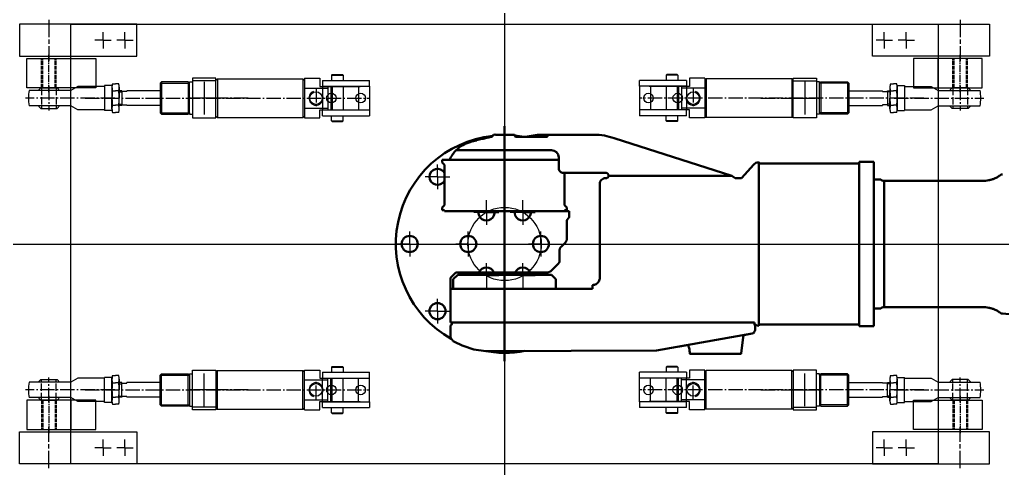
# Model space of a CAD drawing. Header units: millimetres. Extents: x -1231 to 360, y -283 to 2309.
# Drawn here: x -1231 to -560, y -153 to 153 of the extents above; entities that cross this region are included whole.
import ezdxf

# ---------------------------------------------------------------- set-up
doc = ezdxf.new("R2010")
doc.units = ezdxf.units.MM
for name, pattern in [('AM_ISO08W050', [18, 12, -1.5, 3, -1.5]), ('AM_ISO08W050x2', [9, 6, -0.75, 1.5, -0.75]), ('Amconstr', [9999, 9999, 0]), ('GEN3', [6.25, 5, -1.25]), ('GEN3A', [3.125, 2.5, -0.625]), ('GEN7', [13.75, 9.75, -1.5, 1, -1.5]), ('GEN7A', [6.875, 5, -0.625, 0.625, -0.625])]:
    doc.linetypes.add(name, pattern=pattern)
for name, color, linetype in [('3', 6, 'GEN3'), ('3A', 6, 'GEN3A'), ('5', 3, 'Continuous'), ('7', 4, 'GEN7'), ('7A', 4, 'GEN7A')]:
    doc.layers.add(name, color=color, linetype=linetype)
for name, color, linetype, lineweight in [('AM_0', 7, 'Continuous', 50), ('AM_7', 142, 'AM_ISO08W050', 25), ('AM_CL', 1, 'Amconstr', 25)]:
    doc.layers.add(name, color=color, linetype=linetype, lineweight=lineweight)

msp = doc.modelspace()

# ---------------------------------------------------------------- linework, layer by layer
for p, q in [((-1196, 106.5), (-1196, 126.5)), ((-604, 106.5), (-604, 126.5)), ((-1018.19, 115.05), (-1017.69, 115.55)), ((-1018.19, 115.05), (-1018.19, 111.55)), ((-1018.19, 115.05), (-1010.19, 115.05)), ((-1017.69, 115.55), (-1010.69, 115.55)), ((-1010.69, 115.55), (-1010.19, 115.05)), ((-1010.19, 115.05), (-1010.19, 111.55)), ((-789.31, 115.55), (-789.81, 115.05)), ((-789.81, 115.05), (-789.81, 111.55)), ((-781.81, 115.05), (-789.81, 115.05)), ((-782.31, 115.55), (-789.31, 115.55)), ((-781.81, 115.05), (-782.31, 115.55)), ((-781.81, 115.05), (-781.81, 111.55)), ((-1191.24, 107.5), (-1196, 104.75)), ((-1173, 107.5), (-1191.24, 107.5)), ((-1173, 108), (-1173, 91)), ((-1168, 108), (-1173, 108)), ((-1168, 108), (-1168, 91)), ((-1167.65, 109.32), (-1165.5, 109.32)), ((-1163.35, 109.32), (-1165.5, 109.32)), ((-1135, 109.58), (-1134.08, 110.5)), ((-1135, 109.58), (-1135, 89.42)), ((-1115.92, 110.5), (-1134.08, 110.5)), ((-1115.92, 110.5), (-1115, 109.58)), ((-1115, 109.58), (-1115, 110.5)), ((-1115, 110.5), (-1113, 110.5)), ((-1115, 89.42), (-1115, 109.58)), ((-1097, 113), (-1113, 113)), ((-1113, 113), (-1113, 86)), ((-1097, 111.19), (-1113, 111.19)), ((-1097, 86), (-1097, 113)), ((-1097, 111.75), (-1096, 112.75)), ((-1096, 112.75), (-1037.69, 112.75)), ((-1096, 112.75), (-1096, 86.25)), ((-1037.69, 112.75), (-1036.69, 111.75)), ((-1037.69, 112.75), (-1037.69, 86.25)), ((-1036.69, 113), (-1036.69, 86)), ((-1036.69, 113), (-1026.19, 113)), ((-1026.19, 113), (-1026.19, 107.5)), ((-1026.19, 107.5), (-998.69, 107.5)), ((-1024.19, 111.55), (-992.19, 111.55)), ((-1024.19, 111.55), (-1024.19, 107.55)), ((-1024.19, 107.55), (-992.19, 107.55)), ((-1024.19, 107.55), (-1024.19, 91.45)), ((-1020.69, 107.5), (-1020.69, 91.5)), ((-1018.69, 107.5), (-1018.69, 91.5)), ((-1018.19, 107.55), (-1018.19, 91.45)), ((-1017.77, 107.5), (-1017.77, 91.5)), ((-1010.19, 107.55), (-1010.19, 91.45)), ((-999.61, 107.5), (-999.61, 91.5)), ((-992.19, 107.55), (-992.19, 111.55)), ((-992.19, 107.55), (-992.19, 91.45)), ((-775.81, 111.55), (-807.81, 111.55)), ((-807.81, 107.55), (-807.81, 111.55)), ((-775.81, 107.55), (-807.81, 107.55)), ((-807.81, 107.55), (-807.81, 91.45)), ((-773.81, 107.5), (-801.31, 107.5)), ((-800.39, 107.5), (-800.39, 91.5)), ((-789.81, 107.55), (-789.81, 91.45)), ((-782.23, 107.5), (-782.23, 91.5)), ((-781.81, 107.55), (-781.81, 91.45)), ((-781.31, 107.5), (-781.31, 91.5)), ((-779.31, 107.5), (-779.31, 91.5)), ((-775.81, 111.55), (-775.81, 107.55)), ((-775.81, 107.55), (-775.81, 91.45)), ((-763.31, 113), (-773.81, 113)), ((-773.81, 113), (-773.81, 107.5)), ((-763.31, 113), (-763.31, 86)), ((-762.31, 112.75), (-763.31, 111.75)), ((-704, 112.75), (-762.31, 112.75)), ((-762.31, 112.75), (-762.31, 86.25)), ((-703, 111.75), (-704, 112.75)), ((-704, 112.75), (-704, 86.25)), ((-703, 113), (-687, 113)), ((-703, 86), (-703, 113)), ((-703, 111.19), (-687, 111.19)), ((-687, 113), (-687, 86)), ((-685, 110.5), (-687, 110.5)), ((-684.08, 110.5), (-685, 109.58)), ((-685, 109.58), (-685, 110.5)), ((-685, 89.42), (-685, 109.58)), ((-684.08, 110.5), (-665.92, 110.5)), ((-665, 109.58), (-665.92, 110.5)), ((-665, 109.58), (-665, 89.42)), ((-636.65, 109.32), (-634.5, 109.32)), ((-632.35, 109.32), (-634.5, 109.32)), ((-632, 108), (-627, 108)), ((-632, 108), (-632, 91)), ((-627, 108), (-627, 91)), ((-627, 107.5), (-608.76, 107.5)), ((-608.76, 107.5), (-604, 104.75)), ((-1196, 104.75), (-1224.5, 104.75)), ((-1216.5, 106.5), (-1205.5, 106.5)), ((-1168, 106.86), (-1168, 99.5)), ((-1167.65, 104.41), (-1165.5, 104.41)), ((-1163.35, 104.41), (-1165.5, 104.41)), ((-1161.25, 104.5), (-1163.01, 104.5)), ((-1163, 106.86), (-1163, 99.5)), ((-1161.25, 104), (-1161.25, 104.5)), ((-1157.92, 104), (-1161.25, 104)), ((-1161.25, 104), (-1161.25, 95)), ((-1157.92, 104), (-1157.92, 104.5)), ((-1135, 104.5), (-1157.92, 104.5)), ((-1036.69, 106.25), (-1020.69, 106.25)), ((-763.31, 106.25), (-779.31, 106.25)), ((-665, 104.5), (-642.08, 104.5)), ((-642.08, 104), (-642.08, 104.5)), ((-642.08, 104), (-638.75, 104)), ((-638.75, 104.5), (-636.99, 104.5)), ((-638.75, 104), (-638.75, 104.5)), ((-638.75, 104), (-638.75, 95)), ((-637, 106.86), (-637, 99.5)), ((-636.65, 104.41), (-634.5, 104.41)), ((-632.35, 104.41), (-634.5, 104.41)), ((-632, 106.86), (-632, 99.5)), ((-604, 104.75), (-575.5, 104.75)), ((-583.5, 106.5), (-594.5, 106.5)), ((-1196, 94.25), (-1224.5, 94.25)), ((-1191.24, 91.5), (-1196, 94.25)), ((-1167.99, 100.02), (-1168, 99.5)), ((-1167.99, 98.98), (-1168, 99.5)), ((-1168, 92.14), (-1168, 99.5)), ((-1167.65, 94.59), (-1165.5, 94.59)), ((-1163.35, 94.59), (-1165.5, 94.59)), ((-1163.01, 100.02), (-1163, 99.5)), ((-1163.01, 98.98), (-1163, 99.5)), ((-1161.25, 94.5), (-1163.01, 94.5)), ((-1163, 92.14), (-1163, 99.5)), ((-1161.25, 95), (-1161.25, 94.5)), ((-1161.25, 95), (-1157.92, 95)), ((-1157.92, 95), (-1157.92, 94.5)), ((-1135, 94.5), (-1157.92, 94.5)), ((-665, 94.5), (-642.08, 94.5)), ((-642.08, 95), (-642.08, 94.5)), ((-638.75, 95), (-642.08, 95)), ((-638.75, 95), (-638.75, 94.5)), ((-638.75, 94.5), (-636.99, 94.5)), ((-636.99, 100.02), (-637, 99.5)), ((-636.99, 98.98), (-637, 99.5)), ((-637, 92.14), (-637, 99.5)), ((-636.65, 94.59), (-634.5, 94.59)), ((-632.35, 94.59), (-634.5, 94.59)), ((-632.01, 100.02), (-632, 99.5)), ((-632.01, 98.98), (-632, 99.5)), ((-632, 92.14), (-632, 99.5)), ((-608.76, 91.5), (-604, 94.25)), ((-604, 94.25), (-575.5, 94.25)), ((-1216.5, 92.5), (-1205.5, 92.5)), ((-1173, 91.5), (-1191.24, 91.5)), ((-1168, 91), (-1173, 91)), ((-1167.65, 89.68), (-1165.5, 89.68)), ((-1163.35, 89.68), (-1165.5, 89.68)), ((-1135, 89.42), (-1134.08, 88.5)), ((-1134.08, 88.5), (-1115.92, 88.5)), ((-1115.92, 88.5), (-1115, 89.42)), ((-1115, 89.42), (-1115, 88.5)), ((-1115, 88.5), (-1113, 88.5)), ((-1097, 87.25), (-1096, 86.25)), ((-1037.69, 86.25), (-1036.69, 87.25)), ((-1036.69, 92.75), (-1020.69, 92.75)), ((-1026.19, 86), (-1026.19, 91.5)), ((-1026.19, 91.5), (-998.69, 91.5)), ((-1024.19, 87.45), (-1024.19, 91.45)), ((-1024.19, 91.45), (-992.19, 91.45)), ((-1024.19, 87.45), (-992.19, 87.45)), ((-1018.19, 83.95), (-1018.19, 87.45)), ((-1010.19, 83.95), (-1010.19, 87.45)), ((-992.19, 91.45), (-992.19, 87.45)), ((-775.81, 91.45), (-807.81, 91.45)), ((-807.81, 91.45), (-807.81, 87.45)), ((-775.81, 87.45), (-807.81, 87.45)), ((-773.81, 91.5), (-801.31, 91.5)), ((-789.81, 83.95), (-789.81, 87.45)), ((-781.81, 83.95), (-781.81, 87.45)), ((-763.31, 92.75), (-779.31, 92.75)), ((-775.81, 87.45), (-775.81, 91.45)), ((-773.81, 86), (-773.81, 91.5)), ((-762.31, 86.25), (-763.31, 87.25)), ((-703, 87.25), (-704, 86.25)), ((-685, 88.5), (-687, 88.5)), ((-684.08, 88.5), (-685, 89.42)), ((-685, 89.42), (-685, 88.5)), ((-665.92, 88.5), (-684.08, 88.5)), ((-665, 89.42), (-665.92, 88.5)), ((-636.65, 89.68), (-634.5, 89.68)), ((-632.35, 89.68), (-634.5, 89.68)), ((-632, 91), (-627, 91)), ((-627, 91.5), (-608.76, 91.5)), ((-583.5, 92.5), (-594.5, 92.5)), ((-1113, 86), (-1097, 86)), ((-1096, 86.25), (-1037.69, 86.25)), ((-1036.69, 86), (-1026.19, 86)), ((-1018.19, 83.95), (-1017.69, 83.45)), ((-1018.19, 83.95), (-1010.19, 83.95)), ((-1017.69, 83.45), (-1010.69, 83.45)), ((-1010.69, 83.45), (-1010.19, 83.95)), ((-789.31, 83.45), (-789.81, 83.95)), ((-781.81, 83.95), (-789.81, 83.95)), ((-782.31, 83.45), (-789.31, 83.45)), ((-781.81, 83.95), (-782.31, 83.45)), ((-763.31, 86), (-773.81, 86)), ((-704, 86.25), (-762.31, 86.25)), ((-687, 86), (-703, 86)), ((-1113, -113), (-1113, -86)), ((-1113, -86), (-1097, -86)), ((-1097, -86), (-1097, -113)), ((-1097, -87.25), (-1096, -86.25)), ((-1096, -112.75), (-1096, -86.25)), ((-1096, -86.25), (-1037.69, -86.25)), ((-1037.69, -86.25), (-1036.69, -87.25)), ((-1037.69, -112.75), (-1037.69, -86.25)), ((-1036.69, -86), (-1026.19, -86)), ((-1036.69, -113), (-1036.69, -86)), ((-1026.19, -86), (-1026.19, -91.5)), ((-1018.19, -83.95), (-1017.69, -83.45)), ((-1018.19, -83.95), (-1010.19, -83.95)), ((-1018.19, -83.95), (-1018.19, -87.45)), ((-1017.69, -83.45), (-1010.69, -83.45)), ((-1010.69, -83.45), (-1010.19, -83.95)), ((-1010.19, -83.95), (-1010.19, -87.45)), ((-789.31, -83.45), (-789.81, -83.95)), ((-789.81, -83.95), (-789.81, -87.45)), ((-781.81, -83.95), (-789.81, -83.95)), ((-782.31, -83.45), (-789.31, -83.45)), ((-781.81, -83.95), (-782.31, -83.45)), ((-781.81, -83.95), (-781.81, -87.45)), ((-773.81, -86), (-773.81, -91.5)), ((-763.31, -86), (-773.81, -86)), ((-763.31, -113), (-763.31, -86)), ((-762.31, -86.25), (-763.31, -87.25)), ((-704, -86.25), (-762.31, -86.25)), ((-762.31, -112.75), (-762.31, -86.25)), ((-703, -87.25), (-704, -86.25)), ((-704, -112.75), (-704, -86.25)), ((-687, -86), (-703, -86)), ((-703, -86), (-703, -113)), ((-687, -113), (-687, -86)), ((-1216.5, -92.5), (-1205.5, -92.5)), ((-1191.24, -91.5), (-1196, -94.25)), ((-1173, -91.5), (-1191.24, -91.5)), ((-1168, -91), (-1173, -91)), ((-1173, -108), (-1173, -91)), ((-1168, -108), (-1168, -91)), ((-1168, -92.14), (-1168, -99.5)), ((-1167.65, -89.68), (-1165.5, -89.68)), ((-1163.35, -89.68), (-1165.5, -89.68)), ((-1163, -92.14), (-1163, -99.5)), ((-1135, -89.42), (-1134.08, -88.5)), ((-1135, -109.58), (-1135, -89.42)), ((-1134.08, -88.5), (-1115.92, -88.5)), ((-1115.92, -88.5), (-1115, -89.42)), ((-1115, -88.5), (-1113, -88.5)), ((-1115, -89.42), (-1115, -88.5)), ((-1115, -89.42), (-1115, -109.58)), ((-1036.69, -92.75), (-1020.69, -92.75)), ((-1026.19, -91.5), (-998.69, -91.5)), ((-1024.19, -87.45), (-992.19, -87.45)), ((-1024.19, -87.45), (-1024.19, -91.45)), ((-1024.19, -91.45), (-992.19, -91.45)), ((-1024.19, -107.55), (-1024.19, -91.45)), ((-1020.69, -107.5), (-1020.69, -91.5)), ((-1018.69, -107.5), (-1018.69, -91.5)), ((-1018.19, -107.55), (-1018.19, -91.45)), ((-1017.77, -107.5), (-1017.77, -91.5)), ((-1010.19, -107.55), (-1010.19, -91.45)), ((-999.61, -107.5), (-999.61, -91.5)), ((-992.19, -91.45), (-992.19, -87.45)), ((-992.19, -107.55), (-992.19, -91.45)), ((-775.81, -87.45), (-807.81, -87.45)), ((-807.81, -91.45), (-807.81, -87.45)), ((-775.81, -91.45), (-807.81, -91.45)), ((-807.81, -107.55), (-807.81, -91.45)), ((-773.81, -91.5), (-801.31, -91.5)), ((-800.39, -107.5), (-800.39, -91.5)), ((-789.81, -107.55), (-789.81, -91.45)), ((-782.23, -107.5), (-782.23, -91.5)), ((-781.81, -107.55), (-781.81, -91.45)), ((-781.31, -107.5), (-781.31, -91.5)), ((-779.31, -107.5), (-779.31, -91.5)), ((-763.31, -92.75), (-779.31, -92.75)), ((-775.81, -87.45), (-775.81, -91.45)), ((-775.81, -107.55), (-775.81, -91.45)), ((-685, -88.5), (-687, -88.5)), ((-684.08, -88.5), (-685, -89.42)), ((-685, -89.42), (-685, -88.5)), ((-685, -89.42), (-685, -109.58)), ((-665.92, -88.5), (-684.08, -88.5)), ((-665, -89.42), (-665.92, -88.5)), ((-665, -109.58), (-665, -89.42)), ((-637, -92.14), (-637, -99.5)), ((-636.65, -89.68), (-634.5, -89.68)), ((-632.35, -89.68), (-634.5, -89.68)), ((-632, -91), (-627, -91)), ((-632, -108), (-632, -91)), ((-632, -92.14), (-632, -99.5)), ((-627, -108), (-627, -91)), ((-627, -91.5), (-608.76, -91.5)), ((-608.76, -91.5), (-604, -94.25)), ((-583.5, -92.5), (-594.5, -92.5)), ((-1196, -94.25), (-1224.5, -94.25)), ((-1167.99, -98.98), (-1168, -99.5)), ((-1167.99, -100.02), (-1168, -99.5)), ((-1168, -106.86), (-1168, -99.5)), ((-1167.65, -94.59), (-1165.5, -94.59)), ((-1163.35, -94.59), (-1165.5, -94.59)), ((-1161.25, -94.5), (-1163.01, -94.5)), ((-1163.01, -98.98), (-1163, -99.5)), ((-1163.01, -100.02), (-1163, -99.5)), ((-1163, -106.86), (-1163, -99.5)), ((-1161.25, -95), (-1161.25, -94.5)), ((-1161.25, -104), (-1161.25, -95)), ((-1161.25, -95), (-1157.92, -95)), ((-1157.92, -95), (-1157.92, -94.5)), ((-1135, -94.5), (-1157.92, -94.5)), ((-665, -94.5), (-642.08, -94.5)), ((-642.08, -95), (-642.08, -94.5)), ((-638.75, -95), (-642.08, -95)), ((-638.75, -95), (-638.75, -94.5)), ((-638.75, -94.5), (-636.99, -94.5)), ((-638.75, -104), (-638.75, -95)), ((-636.99, -98.98), (-637, -99.5)), ((-637, -106.86), (-637, -99.5)), ((-636.99, -100.02), (-637, -99.5)), ((-636.65, -94.59), (-634.5, -94.59)), ((-632.35, -94.59), (-634.5, -94.59)), ((-632.01, -98.98), (-632, -99.5)), ((-632.01, -100.02), (-632, -99.5)), ((-632, -106.86), (-632, -99.5)), ((-604, -94.25), (-575.5, -94.25)), ((-1196, -104.75), (-1224.5, -104.75)), ((-1216.5, -106.5), (-1205.5, -106.5)), ((-1191.24, -107.5), (-1196, -104.75)), ((-1196, -106.5), (-1196, -126.5)), ((-1167.65, -104.41), (-1165.5, -104.41)), ((-1163.35, -104.41), (-1165.5, -104.41)), ((-1161.25, -104.5), (-1163.01, -104.5)), ((-1161.25, -104), (-1161.25, -104.5)), ((-1157.92, -104), (-1161.25, -104)), ((-1157.92, -104), (-1157.92, -104.5)), ((-1135, -104.5), (-1157.92, -104.5)), ((-1036.69, -106.25), (-1020.69, -106.25)), ((-763.31, -106.25), (-779.31, -106.25)), ((-665, -104.5), (-642.08, -104.5)), ((-642.08, -104), (-638.75, -104)), ((-642.08, -104), (-642.08, -104.5)), ((-638.75, -104), (-638.75, -104.5)), ((-638.75, -104.5), (-636.99, -104.5)), ((-636.65, -104.41), (-634.5, -104.41)), ((-632.35, -104.41), (-634.5, -104.41)), ((-608.76, -107.5), (-604, -104.75)), ((-604, -104.75), (-575.5, -104.75)), ((-604, -106.5), (-604, -126.5)), ((-583.5, -106.5), (-594.5, -106.5)), ((-1173, -107.5), (-1191.24, -107.5)), ((-1168, -108), (-1173, -108)), ((-1167.65, -109.32), (-1165.5, -109.32)), ((-1163.35, -109.32), (-1165.5, -109.32)), ((-1135, -109.58), (-1134.08, -110.5)), ((-1115.92, -110.5), (-1134.08, -110.5)), ((-1115.92, -110.5), (-1115, -109.58)), ((-1115, -109.58), (-1115, -110.5)), ((-1115, -110.5), (-1113, -110.5)), ((-1097, -111.19), (-1113, -111.19)), ((-1097, -113), (-1113, -113)), ((-1097, -111.75), (-1096, -112.75)), ((-1096, -112.75), (-1037.69, -112.75)), ((-1037.69, -112.75), (-1036.69, -111.75)), ((-1036.69, -113), (-1026.19, -113)), ((-1026.19, -113), (-1026.19, -107.5)), ((-1026.19, -107.5), (-998.69, -107.5)), ((-1024.19, -111.55), (-1024.19, -107.55)), ((-1024.19, -107.55), (-992.19, -107.55)), ((-1024.19, -111.55), (-992.19, -111.55)), ((-1018.19, -115.05), (-1018.19, -111.55)), ((-1010.19, -115.05), (-1010.19, -111.55)), ((-992.19, -107.55), (-992.19, -111.55)), ((-775.81, -107.55), (-807.81, -107.55)), ((-807.81, -107.55), (-807.81, -111.55)), ((-775.81, -111.55), (-807.81, -111.55)), ((-773.81, -107.5), (-801.31, -107.5)), ((-789.81, -115.05), (-789.81, -111.55)), ((-781.81, -115.05), (-781.81, -111.55)), ((-775.81, -111.55), (-775.81, -107.55)), ((-773.81, -113), (-773.81, -107.5)), ((-763.31, -113), (-773.81, -113)), ((-762.31, -112.75), (-763.31, -111.75)), ((-704, -112.75), (-762.31, -112.75)), ((-703, -111.75), (-704, -112.75)), ((-703, -111.19), (-687, -111.19)), ((-703, -113), (-687, -113)), ((-685, -110.5), (-687, -110.5)), ((-684.08, -110.5), (-685, -109.58)), ((-685, -109.58), (-685, -110.5)), ((-684.08, -110.5), (-665.92, -110.5)), ((-665, -109.58), (-665.92, -110.5)), ((-636.65, -109.32), (-634.5, -109.32)), ((-632.35, -109.32), (-634.5, -109.32)), ((-632, -108), (-627, -108)), ((-627, -107.5), (-608.76, -107.5)), ((-1018.19, -115.05), (-1017.69, -115.55)), ((-1018.19, -115.05), (-1010.19, -115.05)), ((-1017.69, -115.55), (-1010.69, -115.55)), ((-1010.69, -115.55), (-1010.19, -115.05)), ((-789.31, -115.55), (-789.81, -115.05)), ((-781.81, -115.05), (-789.81, -115.05)), ((-782.31, -115.55), (-789.31, -115.55)), ((-781.81, -115.05), (-782.31, -115.55))]:
    msp.add_line(p, q)
for points in [[(-1151, 150), (-1231, 150), (-1231, 128), (-1151, 128)], [(-1196, 150), (-604, 150), (-604, -150), (-1196, -150)], [(-649, 150), (-569, 150), (-569, 128), (-649, 128)], [(-1226, 106.5), (-1226, 126.5), (-1179, 126.5), (-1179, 106.5)], [(-574, 106.5), (-574, 126.5), (-621, 126.5), (-621, 106.5)], [(-1226, -106.5), (-1226, -126.5), (-1179, -126.5), (-1179, -106.5)], [(-574, -106.5), (-574, -126.5), (-621, -126.5), (-621, -106.5)], [(-1151, -150), (-1231, -150), (-1231, -128), (-1151, -128)], [(-649, -150), (-569, -150), (-569, -128), (-649, -128)]]:
    msp.add_lwpolyline(points, close=True)
for centre, radius in [((-1028.69, 99.5), 4.28), ((-1018.19, 99.5), 3.3), ((-998.19, 99.5), 3.3), ((-801.81, 99.5), 3.3), ((-781.81, 99.5), 3.3), ((-771.31, 99.5), 4.28), ((-900, 0), 25), ((-1028.69, -99.5), 4.28), ((-1018.19, -99.5), 3.3), ((-998.19, -99.5), 3.3), ((-801.81, -99.5), 3.3), ((-781.81, -99.5), 3.3), ((-771.31, -99.5), 4.28)]:
    msp.add_circle(centre, radius)
for centre, radius, start, end in [((-1158.93, 106.86), 9.07, 164.281, 180), ((-1172.07, 106.86), 9.06, 0, 15.7185), ((-627.93, 106.86), 9.06, 164.2815, 180), ((-641.07, 106.86), 9.07, 0, 15.719), ((-1197, 99.5), 28, 169.193, 190.807), ((-1211, 99.5), 8.9, 128.157, 143.862), ((-1211, 99.5), 8.9, 36.1385, 51.8428), ((-1158.93, 106.86), 9.06, 180, 195.719), ((-1133.3, 99.5), 34.7, 171.868, 179.141), ((-1197.7, 99.5), 34.7, 0.85944, 8.13161), ((-1172.07, 106.86), 9.07, 344.2815, 0), ((-627.93, 106.86), 9.07, 180, 195.7185), ((-602.3, 99.5), 34.7, 171.86839, 179.14056), ((-641.07, 106.86), 9.06, 344.281, 0), ((-666.7, 99.5), 34.7, 0.859, 8.132), ((-589, 99.5), 8.9, 128.1572, 143.8615), ((-589, 99.5), 8.9, 36.138, 51.843), ((-603, 99.5), 28, 349.193, 10.807), ((-1211, 99.5), 8.9, 216.138, 231.843), ((-1211, 99.5), 8.9, 308.1572, 323.8615), ((-1158.93, 92.14), 9.07, 164.281, 180), ((-1133.3, 99.5), 34.7, 180.859, 188.132), ((-1197.7, 99.5), 34.7, 351.86839, 359.14056), ((-1172.07, 92.14), 9.06, 0, 15.7185), ((-602.3, 99.5), 34.7, 180.85944, 188.13161), ((-627.93, 92.14), 9.06, 164.2815, 180), ((-666.7, 99.5), 34.7, 351.868, 359.141), ((-641.07, 92.14), 9.07, 0, 15.719), ((-589, 99.5), 8.9, 216.1385, 231.8428), ((-589, 99.5), 8.9, 308.157, 323.862), ((-1158.93, 92.14), 9.06, 180, 195.719), ((-1172.07, 92.14), 9.07, 344.2815, 0), ((-627.93, 92.14), 9.07, 180, 195.7185), ((-641.07, 92.14), 9.06, 344.281, 0), ((-1211, -99.5), 8.9, 128.157, 143.862), ((-1211, -99.5), 8.9, 36.1385, 51.8428), ((-1158.93, -92.14), 9.07, 180, 195.719), ((-1158.93, -92.14), 9.06, 164.281, 180), ((-1172.07, -92.14), 9.06, 344.2815, 0), ((-1172.07, -92.14), 9.07, 0, 15.7185), ((-627.93, -92.14), 9.07, 164.2815, 180), ((-627.93, -92.14), 9.06, 180, 195.7185), ((-641.07, -92.14), 9.06, 0, 15.719), ((-641.07, -92.14), 9.07, 344.281, 0), ((-589, -99.5), 8.9, 128.1572, 143.8615), ((-589, -99.5), 8.9, 36.138, 51.843), ((-1197, -99.5), 28, 169.193, 190.807), ((-1133.3, -99.5), 34.7, 171.868, 179.141), ((-1133.3, -99.5), 34.7, 180.859, 188.132), ((-1197.7, -99.5), 34.7, 0.85944, 8.13161), ((-1197.7, -99.5), 34.7, 351.86839, 359.14056), ((-602.3, -99.5), 34.7, 171.86839, 179.14056), ((-602.3, -99.5), 34.7, 180.85944, 188.13161), ((-666.7, -99.5), 34.7, 0.859, 8.132), ((-666.7, -99.5), 34.7, 351.868, 359.141), ((-603, -99.5), 28, 349.193, 10.807), ((-1211, -99.5), 8.9, 216.138, 231.843), ((-1211, -99.5), 8.9, 308.1572, 323.8615), ((-1158.93, -106.86), 9.07, 180, 195.719), ((-1158.93, -106.86), 9.06, 164.281, 180), ((-1172.07, -106.86), 9.06, 344.2815, 0), ((-1172.07, -106.86), 9.07, 0, 15.7185), ((-627.93, -106.86), 9.07, 164.2815, 180), ((-627.93, -106.86), 9.06, 180, 195.7185), ((-641.07, -106.86), 9.06, 0, 15.719), ((-641.07, -106.86), 9.07, 344.281, 0), ((-589, -99.5), 8.9, 216.1385, 231.8428), ((-589, -99.5), 8.9, 308.157, 323.862)]:
    msp.add_arc(centre, radius, start, end)
at = {"layer": '3'}
for p, q in [((-1018.19, 107.5), (-1018.19, 91.5)), ((-1010.19, 107.5), (-1010.19, 91.5)), ((-789.81, 107.5), (-789.81, 91.5)), ((-781.81, 107.5), (-781.81, 91.5)), ((-1216, 106.5), (-1216, 92.5)), ((-1206, 106.5), (-1206, 92.5)), ((-594, 106.5), (-594, 92.5)), ((-584, 106.5), (-584, 92.5)), ((-1216, -106.5), (-1216, -92.5)), ((-1206, -106.5), (-1206, -92.5)), ((-1018.19, -107.5), (-1018.19, -91.5)), ((-1010.19, -107.5), (-1010.19, -91.5)), ((-789.81, -107.5), (-789.81, -91.5)), ((-781.81, -107.5), (-781.81, -91.5)), ((-594, -106.5), (-594, -92.5)), ((-584, -106.5), (-584, -92.5))]:
    msp.add_line(p, q, dxfattribs=at)
at = {"layer": '3A'}
for p, q in [((-1216, 106.5), (-1216, 126.5)), ((-1215.25, 106.5), (-1215.25, 126.5)), ((-1206.75, 106.5), (-1206.75, 126.5)), ((-1206, 106.5), (-1206, 126.5)), ((-594, 106.5), (-594, 126.5)), ((-593.25, 106.5), (-593.25, 126.5)), ((-584.75, 106.5), (-584.75, 126.5)), ((-584, 106.5), (-584, 126.5)), ((-1216, -106.5), (-1216, -126.5)), ((-1215.25, -106.5), (-1215.25, -126.5)), ((-1206.75, -106.5), (-1206.75, -126.5)), ((-1206, -106.5), (-1206, -126.5)), ((-594, -106.5), (-594, -126.5)), ((-593.25, -106.5), (-593.25, -126.5)), ((-584.75, -106.5), (-584.75, -126.5)), ((-584, -106.5), (-584, -126.5))]:
    msp.add_line(p, q, dxfattribs=at)
at = {"layer": '5'}
for p, q in [((-1135, 109.58), (-1115, 109.58)), ((-1134.08, 110.5), (-1134.08, 88.5)), ((-1115.92, 110.5), (-1115.92, 88.5)), ((-665, 109.58), (-685, 109.58)), ((-684.08, 110.5), (-684.08, 88.5)), ((-665.92, 110.5), (-665.92, 88.5)), ((-1163.01, 103.73), (-1161.25, 103.73)), ((-636.99, 103.73), (-638.75, 103.73)), ((-1163.01, 95.27), (-1161.25, 95.27)), ((-636.99, 95.27), (-638.75, 95.27)), ((-1135, 89.42), (-1115, 89.42)), ((-665, 89.42), (-685, 89.42)), ((-1135, -89.42), (-1115, -89.42)), ((-1134.08, -110.5), (-1134.08, -88.5)), ((-1115.92, -110.5), (-1115.92, -88.5)), ((-665, -89.42), (-685, -89.42)), ((-684.08, -110.5), (-684.08, -88.5)), ((-665.92, -110.5), (-665.92, -88.5)), ((-1163.01, -95.27), (-1161.25, -95.27)), ((-636.99, -95.27), (-638.75, -95.27)), ((-1163.01, -103.73), (-1161.25, -103.73)), ((-636.99, -103.73), (-638.75, -103.73)), ((-1135, -109.58), (-1115, -109.58)), ((-665, -109.58), (-685, -109.58))]:
    msp.add_line(p, q, dxfattribs=at)
for centre, start, end in [((-1028.69, 99.5), 110, 20), ((-771.31, 99.5), 160, 70), ((-1028.69, -99.5), 340, 250), ((-771.31, -99.5), 290, 200)]:
    msp.add_arc(centre, 4.86, start, end, dxfattribs=at)
at = {"layer": '7'}
for p, q in [((-1211, 107.9), (-1211, 91.1)), ((-1105, 110.6), (-1105, 88.4)), ((-695, 110.6), (-695, 88.4)), ((-589, 107.9), (-589, 91.1)), ((-1105, 106.31), (-1105, 92.69)), ((-1028.69, 106.31), (-1028.69, 92.69)), ((-771.31, 106.31), (-771.31, 92.69)), ((-695, 106.31), (-695, 92.69)), ((-1166, 99.5), (-1227, 99.5)), ((-1186.25, 99.5), (-992.5, 99.5)), ((-1075, 99.5), (-1116.1, 99.5)), ((-1098.19, 99.5), (-1111.81, 99.5)), ((-1075, 99.5), (-1085.88, 99.5)), ((-613.75, 99.5), (-807.5, 99.5)), ((-725, 99.5), (-683.9, 99.5)), ((-725, 99.5), (-714.12, 99.5)), ((-701.81, 99.5), (-688.19, 99.5)), ((-634, 99.5), (-573, 99.5)), ((-1211, -107.9), (-1211, -91.1)), ((-1105, -110.6), (-1105, -88.4)), ((-1105, -106.31), (-1105, -92.69)), ((-1028.69, -106.31), (-1028.69, -92.69)), ((-771.31, -106.31), (-771.31, -92.69)), ((-695, -110.6), (-695, -88.4)), ((-695, -106.31), (-695, -92.69)), ((-589, -107.9), (-589, -91.1)), ((-1166, -99.5), (-1227, -99.5)), ((-1186.25, -99.5), (-992.5, -99.5)), ((-1075, -99.5), (-1116.1, -99.5)), ((-1098.19, -99.5), (-1111.81, -99.5)), ((-1075, -99.5), (-1085.88, -99.5)), ((-613.75, -99.5), (-807.5, -99.5)), ((-725, -99.5), (-683.9, -99.5)), ((-725, -99.5), (-714.12, -99.5)), ((-701.81, -99.5), (-688.19, -99.5)), ((-634, -99.5), (-573, -99.5))]:
    msp.add_line(p, q, dxfattribs=at)
at = {"layer": '7A'}
for p, q in [((-1211, 103.5), (-1211, 129.5)), ((-589, 103.5), (-589, 129.5)), ((-1211, -103.5), (-1211, -129.5)), ((-589, -103.5), (-589, -129.5))]:
    msp.add_line(p, q, dxfattribs=at)
at = {"layer": 'AM_0'}
for p, q in [((-900, 74.5), (-905.92, 74.5)), ((-900, 80.37), (-900, -79.99)), ((-893.4, 74.5), (-900, 74.5)), ((-893.03, 73.83), (-893.1, 74.25)), ((-877.68, 74.49), (-885.95, 73)), ((-870.25, 74.5), (-877.57, 74.5)), ((-870.54, 74.25), (-870.62, 73.83)), ((-866.75, 74.5), (-870.25, 74.5)), ((-866.75, 74.5), (-838.87, 74.5)), ((-887, 73), (-892.04, 73)), ((-875, 73), (-887, 73)), ((-871.6, 73), (-875, 73)), ((-825.19, 72.09), (-745, 46.5)), ((-868, 64), (-933, 64)), ((-868, 64), (-869.61, 64)), ((-942.5, 57.5), (-900, 57.5)), ((-942.5, 55.5), (-942.5, 57.5)), ((-941, 54), (-942.5, 55.5)), ((-941, 26.5), (-941, 54)), ((-866, 57.5), (-900, 57.5)), ((-862.94, 57.5), (-866, 57.5)), ((-863, 51.5), (-863, 59)), ((-729.81, 54.12), (-738.31, 45)), ((-728.42, 55.31), (-729.81, 54.12)), ((-726.75, 55.92), (-728.42, 55.31)), ((-726.5, 55.94), (-726.75, 55.92)), ((-726.5, -55.83), (-726.5, 55.94)), ((-726.5, 54.99), (-717, 54.99)), ((-717, 54.99), (-713.57, 54.99)), ((-713.35, 54.99), (-658, 55)), ((-658, -56), (-658, 56)), ((-658, 56), (-648, 56)), ((-658, 55), (-658, 0)), ((-648, 56), (-648, 44)), ((-848.19, 48.5), (-860, 48.5)), ((-859, 26.5), (-859, 48.54)), ((-859, 26.5), (-859, 48.54)), ((-831, 48.5), (-859, 48.5)), ((-844.32, 48.5), (-848.19, 48.5)), ((-835, 41), (-835, -23)), ((-830.5, 45), (-831, 45)), ((-770, 46.5), (-829, 46.5)), ((-778.75, 46.5), (-783.25, 46.5)), ((-745, 46.5), (-770, 46.5)), ((-742.61, 45), (-745, 46.5)), ((-738.31, 45), (-742.61, 45)), ((-648, 44), (-648, -44)), ((-648, 44), (-643.24, 44)), ((-641, 43.04), (-641, -43.04)), ((-641, 43), (-573.92, 43)), ((-942.5, 25), (-941, 26.5)), ((-942.5, 23), (-942.5, 25)), ((-941.5, 23), (-942.5, 23)), ((-941, 23), (-941.5, 23)), ((-941, 22.5), (-941, 23)), ((-857.5, 22.5), (-941, 22.5)), ((-857.5, 25), (-859, 26.5)), ((-857.5, 25), (-859, 26.5)), ((-859, 23), (-858.5, 23)), ((-859, 23), (-858.5, 23)), ((-859, 22.5), (-859, 23)), ((-858.5, 23), (-857.5, 23)), ((-858.5, 23), (-857.5, 23)), ((-858.5, 22.5), (-857.5, 22.5)), ((-857.5, 23), (-857.5, 25)), ((-857.5, 23), (-857.5, 25)), ((-857.5, 22.5), (-856, 22.5)), ((-856, 22.5), (-856, 18.41)), ((-857.5, 15.67), (-857.5, 3.66)), ((-856.29, 17.71), (-856.91, 17.09)), ((-858.67, 0.83), (-861.33, -1.83)), ((-862.5, -4.66), (-862.5, -11.67)), ((-658, -55), (-658, 0)), ((-863.09, -13.09), (-868.04, -18.04)), ((-937, -23.17), (-933.33, -19.5)), ((-933.33, -19.5), (-931.23, -19.5)), ((-931.23, -19.5), (-875.5, -19.5)), ((-871.57, -19.5), (-875.5, -19.5)), ((-937, -23.17), (-937, -30.5)), ((-932, -21), (-935, -24)), ((-935, -24), (-935, -29.5)), ((-868, -21), (-932, -21)), ((-865, -24), (-868, -21)), ((-865, -29.5), (-865, -24)), ((-864, -30.5), (-937, -30.5)), ((-937, -30.5), (-937, -53.5)), ((-936, -30.5), (-937, -30.5)), ((-840, -30.5), (-864, -30.5)), ((-840, -28), (-840, -30.5)), ((-648, -44), (-648, -56)), ((-643.24, -44), (-648, -44)), ((-573.92, -43), (-641, -43)), ((-937, -53.5), (-729.5, -53.5)), ((-729.5, -53.5), (-936, -53.5)), ((-936, -53.5), (-936, -54.5)), ((-932, -53.5), (-905.87, -53.5)), ((-899.6, -53.5), (-735.5, -53.5)), ((-729.5, -53.5), (-729.5, -54.45)), ((-729.5, -54.5), (-729.5, -53.5)), ((-531.5, -50), (-560.26, -47.48)), ((-937, -55.5), (-937, -62.26)), ((-729.5, -54.45), (-727.93, -55.56)), ((-729, -58.13), (-729, -55.5)), ((-727.93, -55.56), (-726.5, -55.83)), ((-726.5, -55.01), (-716.78, -55.01)), ((-716.78, -55.01), (-713.35, -55.01)), ((-713.35, -55.01), (-658, -55)), ((-648, -56), (-658, -56)), ((-900, -64.78), (-900, -73.28)), ((-796.38, -72.62), (-730.98, -61.09)), ((-738.43, -74.59), (-737.27, -63.53)), ((-735.65, -61.91), (-730.98, -61.09)), ((-928.35, -69.44), (-921.11, -71.97)), ((-921.11, -71.97), (-912.84, -73)), ((-912.84, -73), (-796.38, -72.62)), ((-780.7, -69.85), (-776.81, -69.17)), ((-776.81, -69.17), (-775.3, -68.9)), ((-773.57, -74.62), (-773.55, -74.71)), ((-773.21, -75), (-739, -75)), ((-739, -75), (-738.92, -75))]:
    msp.add_line(p, q, dxfattribs=at)
for centre in [(-964.78, 0), (-924.78, 0), (-875.22, 0), (-945.8, -45.8)]:
    msp.add_circle(centre, 5.5, dxfattribs=at)
for centre, radius, start, end in [((-909.67, 74.83), 1.87, 306.14874, 328.74416), ((-907.2, 73.73), 0.77, 116.51377, 119.53632), ((-906.98, 73.29), 1.27, 114.15793, 116.51377), ((-906.81, 72.92), 1.67, 111.98206, 114.15793), ((-906.29, 71.63), 3.06, 110.37566, 111.98206), ((-900, 0), 74.22, 79.58544, 84.61943), ((-892.04, 74), 1, 189.99922, 203.33245), ((-871.6, 74), 1, 336.66798, 350.00214), ((-838.87, 34.5), 40, 69.99815, 89.99814), ((-900, 0), 74.22, 96.28906, 240.6685), ((-844.76, -213.53), 293.8, 104.66676, 105.54617), ((-865.95, -132.55), 210.1, 103.62683, 104.66676), ((-873.17, -102.79), 179.48, 102.54767, 103.62683), ((-883.19, -57.76), 133.34, 101.29568, 102.54767), ((-909.67, 74.83), 1.87, 281.29568, 306.14873), ((-892.04, 74), 1, 203.33245, 216.66598), ((-892.04, 74), 1, 216.66598, 229.99973), ((-892.04, 74), 1, 229.99973, 243.33358), ((-892.04, 74), 1, 243.33358, 256.66739), ((-892.04, 74), 1, 256.66739, 270.00102), ((-871.6, 74), 1, 270.00161, 283.33412), ((-871.6, 74), 1, 283.33412, 296.66698), ((-871.6, 74), 1, 296.66698, 310.00026), ((-871.6, 74), 1, 310.00026, 323.33396), ((-871.6, 74), 1, 323.33396, 336.66798), ((-945.8, 45.8), 5.5, 29.12693, 330.87306), ((-860, 51.5), 3, 180.00089, 270.00099), ((-558.49, 42.1), 5.82, 122.58151, 126.43219), ((-559.34, 43.43), 4.23, 118.06718, 122.58151), ((-559.65, 44.01), 3.57, 112.72659, 118.06718), ((-560.06, 44.98), 2.53, 106.37542, 112.72659), ((-560.17, 45.37), 2.12, 98.83553, 106.37542), ((-560.26, 45.94), 1.55, 90, 98.83553), ((-830.5, 46.5), 1.5, 269.99849, 285.00108), ((-830.5, 46.5), 1.5, 285.00108, 300.00333), ((-830.5, 46.5), 1.5, 300.00333, 315.00466), ((-830.5, 46.5), 1.5, 315.00466, 330.0047), ((-830.5, 46.5), 1.5, 330.0047, 345.00344), ((-830.5, 46.5), 1.5, 345.00344, 0.00122), ((-912.39, 21.46), 5.5, 169.08177, 10.91823), ((-887.61, 21.46), 5.5, 169.08177, 10.91823), ((-857, 18.41), 1, 314.9993, 322.50164), ((-857, 18.41), 1, 322.50164, 330.00313), ((-857, 18.41), 1, 330.00313, 337.50367), ((-857, 18.41), 1, 337.50367, 345.00324), ((-857, 18.41), 1, 345.00324, 352.50187), ((-857, 18.41), 1, 352.50187, 359.99966), ((-861.5, 3.66), 4, 314.99861, 322.49875), ((-861.5, 3.66), 4, 322.49875, 329.99918), ((-861.5, 3.66), 4, 329.99918, 337.49985), ((-861.5, 3.66), 4, 337.49985, 345.00071), ((-861.5, 3.66), 4, 345.00071, 352.50168), ((-861.5, 3.66), 4, 352.50168, 0.00269), ((-864.5, -11.67), 2, 314.99841, 322.49864), ((-864.5, -11.67), 2, 322.49864, 329.999), ((-864.5, -11.67), 2, 329.999, 337.49945), ((-864.5, -11.67), 2, 337.49945, 344.99999), ((-864.5, -11.67), 2, 344.99999, 352.50056), ((-864.5, -11.67), 2, 352.50056, 0.00115), ((-912.39, -21.46), 5.5, 20.84309, 159.15631), ((-887.61, -21.46), 5.5, 20.84165, 159.15774), ((-871.57, -14.5), 5, 269.99902, 277.49975), ((-871.57, -14.5), 5, 277.49975, 285.00021), ((-871.57, -14.5), 5, 285.00021, 292.50036), ((-871.57, -14.5), 5, 292.50036, 300.00019), ((-871.57, -14.5), 5, 300.00019, 307.49971), ((-871.57, -14.5), 5, 307.49971, 314.99896), ((-840, -23), 5, 299.99864, 314.9986), ((-840, -23), 5, 314.9986, 329.99896), ((-840, -23), 5, 329.99896, 344.99963), ((-840, -23), 5, 344.99963, 0.00043), ((-936, -29.5), 1, 269.99827, 284.99768), ((-936, -29.5), 1, 284.99768, 299.99767), ((-936, -29.5), 1, 299.99767, 314.99825), ((-936, -29.5), 1, 314.99825, 329.99926), ((-936, -29.5), 1, 329.99926, 345.00043), ((-936, -29.5), 1, 345.00043, 0.00144), ((-864, -29.5), 1, 180.00192, 195.00339), ((-864, -29.5), 1, 195.00339, 210.00428), ((-864, -29.5), 1, 210.00428, 225.00437), ((-864, -29.5), 1, 225.00437, 240.00361), ((-864, -29.5), 1, 240.00361, 255.00223), ((-864, -29.5), 1, 255.00223, 270.00058), ((-840, -23), 5, 269.99979, 284.99907), ((-840, -23), 5, 284.99907, 299.99864), ((-558.49, -42.1), 5.82, 233.56781, 237.41848), ((-559.34, -43.43), 4.23, 237.41848, 241.93282), ((-559.65, -44.01), 3.57, 241.93282, 247.2734), ((-560.06, -44.98), 2.53, 247.2734, 253.62457), ((-560.17, -45.37), 2.12, 253.62457, 261.16447), ((-560.26, -45.94), 1.55, 261.16447, 270), ((-937, -54.5), 1, 270.00066, 359.99898), ((-727.5, -54.5), 2, 180.00271, 187.6377), ((-727.88, -54.55), 1.62, 187.6377, 196.11335), ((-728.18, -54.64), 1.3, 196.11335, 206.58043), ((-728.72, -54.91), 0.697, 206.58043, 220.9115), ((-728.9, -55.07), 0.458, 220.9115, 241.82824), ((-729, -55.25), 0.255, 241.82824, 270.00119), ((-735.3, -63.88), 2, 99.99887, 169.99977), ((-900, 0), 74.22, 258.72745, 280.786), ((-775.24, -69.28), 0.383, 49.07808, 99.99985), ((-776.25, -70.45), 1.94, 27.02829, 49.07808), ((-778.69, -71.7), 4.67, 16.90742, 27.02829), ((-786.54, -74.08), 12.88, 10.8171, 16.90742), ((-791.16, -74.97), 17.58, 6.33911, 10.8171), ((-797.4, -75.66), 23.85, 2.49491, 6.33911)]:
    msp.add_arc(centre, radius, start, end, dxfattribs=at)
at = {"layer": 'AM_0', "extrusion": (0, 0, -1)}
for centre, radius, start, end in [((905.74, 72.45), 2.73, 31.25585, 34.47353), ((906.32, 72.84), 2.03, 34.47353, 38.20432), ((906.55, 73.02), 1.74, 38.20432, 42.55356), ((906.89, 73.34), 1.27, 42.55356, 47.63899), ((907.02, 73.48), 1.09, 47.63899, 53.57853), ((907.18, 73.7), 0.809, 53.57853, 60.46367), ((906.64, 72.56), 2.07, 69.62435, 110.37567), ((893.4, 74.2), 0.3, 90.00331, 103.33089), ((893.4, 74.2), 0.3, 103.33089, 116.66035), ((893.4, 74.2), 0.3, 116.66035, 129.99249), ((893.4, 74.2), 0.3, 129.99249, 143.32754), ((893.4, 74.2), 0.3, 143.32754, 156.66511), ((893.4, 74.2), 0.3, 156.66511, 170.00426), ((877.57, 73.9), 0.604, 79.80016, 81.49361), ((877.57, 73.9), 0.603, 81.49361, 83.18875), ((877.57, 73.9), 0.602, 83.18875, 84.88561), ((877.57, 73.9), 0.601, 84.88561, 86.5842), ((877.57, 73.9), 0.6, 86.5842, 88.28455), ((877.57, 73.9), 0.599, 88.28455, 89.98667), ((870.25, 74.2), 0.3, 10.00623, 23.3349), ((870.25, 74.2), 0.3, 23.3349, 36.66413), ((870.25, 74.2), 0.3, 36.66413, 49.99474), ((870.25, 74.2), 0.3, 49.99474, 63.32725), ((870.25, 74.2), 0.3, 63.32725, 76.66178), ((870.25, 74.2), 0.3, 76.66178, 89.99801), ((917.67, 48.58), 21.74, 45.17148, 74.45383), ((917.67, 48.58), 21.74, 24.21842, 45.17148), ((868, 59), 5, 90.00055, 180.00003), ((831, 46.51), 1.99, 90.00065, 105.01617), ((831, 46.5), 2, 105.01617, 120.01962), ((831, 46.5), 2, 120.01962, 135.00263), ((831.01, 46.5), 2.01, 135.00263, 149.96229), ((831.01, 46.49), 2.01, 149.96229, 164.90196), ((831.01, 46.49), 2.01, 164.90196, 179.83026), ((831, 41), 4, 359.99944, 90.00055), ((641, 46), 3, 270, 318.18969), ((573.92, 65.24), 22.24, 264.30734, 270), ((573.82, 64.19), 21.19, 258.47489, 264.30734), ((573.71, 63.65), 20.64, 252.489, 258.47489), ((573.38, 62.64), 19.57, 246.34173, 252.489), ((573.18, 62.17), 19.06, 240.0322, 246.34173), ((572.73, 61.39), 18.16, 233.56781, 240.0322), ((855.5, 15.67), 2, 0.00016, 7.50064), ((855.5, 15.67), 2, 7.50064, 15.00092), ((855.5, 15.67), 2, 15.00092, 22.50098), ((855.5, 15.67), 2, 22.50098, 30.00083), ((855.5, 15.67), 2, 30.00083, 37.50047), ((855.5, 15.67), 2, 37.50047, 44.99993), ((858.5, -4.66), 4, 0.0013, 7.50058), ((858.5, -4.66), 4, 7.50058, 15.00001), ((858.5, -4.66), 4, 15.00001, 22.49962), ((858.5, -4.66), 4, 22.49962, 29.99942), ((858.5, -4.66), 4, 29.99942, 37.4994), ((858.5, -4.66), 4, 37.4994, 44.99956), ((641, -46), 3, 41.81032, 90), ((573.92, -65.24), 22.24, 90, 95.69267), ((573.82, -64.19), 21.19, 95.69267, 101.52512), ((573.71, -63.65), 20.64, 101.52512, 107.51101), ((573.38, -62.63), 19.57, 107.51101, 113.65828), ((573.18, -62.17), 19.06, 113.65828, 119.96781), ((572.73, -61.39), 18.16, 119.96781, 126.43219), ((731.78, -58.59), 2.66, 213.82044, 227.00286), ((732.25, -58.28), 3.23, 201.84991, 213.82044), ((732.48, -58.19), 3.48, 190.71524, 201.84991), ((732.76, -58.13), 3.76, 179.99982, 190.71524), ((932, -62.26), 5, 349.53444, 0), ((932, -62.26), 5, 339.06866, 349.53444), ((932, -62.26), 5, 328.60261, 339.06866), ((932, -62.26), 5, 318.13627, 328.60261), ((932, -62.26), 5, 307.66965, 318.13627), ((932, -62.26), 5, 297.20282, 307.66965), ((900, 0), 75.01, 296.37095, 297.20292), ((731.41, -59.13), 2.01, 241.61964, 257.54685), ((731.59, -58.8), 2.38, 227.00286, 241.61964), ((900, 0), 75, 295.53896, 296.37095), ((900, 0), 75, 294.70695, 295.53896), ((900, 0), 75, 293.87492, 294.70695), ((900, 0), 75, 293.04288, 293.87492), ((900, -0.01), 74.99, 292.21082, 293.04288), ((773.21, -74.65), 0.35, 336.66483, 349.99757), ((773.21, -74.65), 0.35, 323.33269, 336.66483), ((773.21, -74.65), 0.35, 310.00086, 323.33269), ((773.21, -74.65), 0.35, 296.669, 310.00086), ((773.21, -74.65), 0.35, 283.33674, 296.669), ((773.21, -74.65), 0.35, 270.00384, 283.33674), ((738.92, -74.5), 0.5, 256.66636, 269.99903), ((738.92, -74.5), 0.5, 243.33328, 256.66636), ((738.92, -74.5), 0.5, 229.99974, 243.33328), ((738.92, -74.5), 0.5, 216.66578, 229.99974), ((738.92, -74.5), 0.5, 203.33153, 216.66578), ((738.92, -74.5), 0.5, 189.9972, 203.33153)]:
    msp.add_arc(centre, radius, start, end, dxfattribs=at)
at = {"layer": 'AM_7'}
for p, q in [((-1211, 153), (-1211, 125)), ((-589, 153), (-589, 125)), ((-945.8, 45.8), (-945.8, 54.3)), ((-945.8, 45.8), (-954.3, 45.8)), ((-945.8, 45.8), (-937.3, 45.8)), ((-945.8, 45.8), (-945.8, 37.3)), ((-912.39, 21.46), (-912.39, 29.96)), ((-887.61, 21.46), (-887.61, 29.96)), ((-912.39, 21.46), (-920.89, 21.46)), ((-912.39, 21.46), (-903.89, 21.46)), ((-912.39, 21.46), (-912.39, 12.96)), ((-887.61, 21.46), (-896.11, 21.46)), ((-887.61, 21.46), (-879.11, 21.46)), ((-887.61, 21.46), (-887.61, 12.96)), ((-964.78, 0), (-964.78, 8.5)), ((-924.78, 0), (-924.78, 8.5)), ((-875.22, 0), (-875.22, 8.5)), ((-1043.41, 0), (-658, 0)), ((-964.78, 0), (-973.28, 0)), ((-964.78, 0), (-956.28, 0)), ((-964.78, 0), (-964.78, -8.5)), ((-924.78, 0), (-933.28, 0)), ((-924.78, 0), (-916.28, 0)), ((-924.78, 0), (-924.78, -8.5)), ((-875.22, 0), (-883.72, 0)), ((-875.22, 0), (-866.72, 0)), ((-875.22, 0), (-875.22, -8.5)), ((-658, 0), (-180, 0)), ((-912.39, -21.46), (-912.39, -12.96)), ((-887.61, -21.46), (-887.61, -12.96)), ((-912.39, -21.46), (-920.89, -21.46)), ((-912.39, -21.46), (-903.89, -21.46)), ((-912.39, -21.46), (-912.39, -29.96)), ((-887.61, -21.46), (-896.11, -21.46)), ((-887.61, -21.46), (-879.11, -21.46)), ((-887.61, -21.46), (-887.61, -29.96)), ((-945.8, -45.8), (-945.8, -37.3)), ((-945.8, -45.8), (-954.3, -45.8)), ((-945.8, -45.8), (-937.3, -45.8)), ((-945.8, -45.8), (-945.8, -54.3)), ((-1211, -153), (-1211, -125)), ((-589, -153), (-589, -125))]:
    msp.add_line(p, q, dxfattribs=at)
at = {"layer": 'AM_7', "linetype": 'AM_ISO08W050x2'}
for p, q in [((-1174.11, 139), (-1174.11, 144.55)), ((-1159.11, 139), (-1159.11, 144.55)), ((-640.89, 139), (-640.89, 144.55)), ((-625.89, 139), (-625.89, 144.55)), ((-1174.11, 139), (-1179.67, 139)), ((-1174.11, 139), (-1168.56, 139)), ((-1174.11, 139), (-1174.11, 133.45)), ((-1159.11, 139), (-1164.67, 139)), ((-1159.11, 139), (-1153.56, 139)), ((-1159.11, 139), (-1159.11, 133.45)), ((-640.89, 139), (-646.44, 139)), ((-640.89, 139), (-635.33, 139)), ((-640.89, 139), (-640.89, 133.45)), ((-625.89, 139), (-631.44, 139)), ((-625.89, 139), (-620.33, 139)), ((-625.89, 139), (-625.89, 133.45)), ((-1174.11, -139), (-1174.11, -133.45)), ((-1159.11, -139), (-1159.11, -133.45)), ((-640.89, -139), (-640.89, -133.45)), ((-625.89, -139), (-625.89, -133.45)), ((-1174.11, -139), (-1179.67, -139)), ((-1174.11, -139), (-1168.56, -139)), ((-1174.11, -139), (-1174.11, -144.55)), ((-1159.11, -139), (-1164.67, -139)), ((-1159.11, -139), (-1153.56, -139)), ((-1159.11, -139), (-1159.11, -144.55)), ((-640.89, -139), (-646.44, -139)), ((-640.89, -139), (-640.89, -144.55)), ((-640.89, -139), (-635.33, -139)), ((-625.89, -139), (-631.44, -139)), ((-625.89, -139), (-625.89, -144.55)), ((-625.89, -139), (-620.33, -139))]:
    msp.add_line(p, q, dxfattribs=at)
at = {"layer": 'AM_CL'}
for p, direction in [((-900, 570.48), (0, -1)), ((-1043.41, 0), (1, 0))]:
    msp.add_xline(p, direction, dxfattribs=at)

doc.saveas('drawing.dxf')
